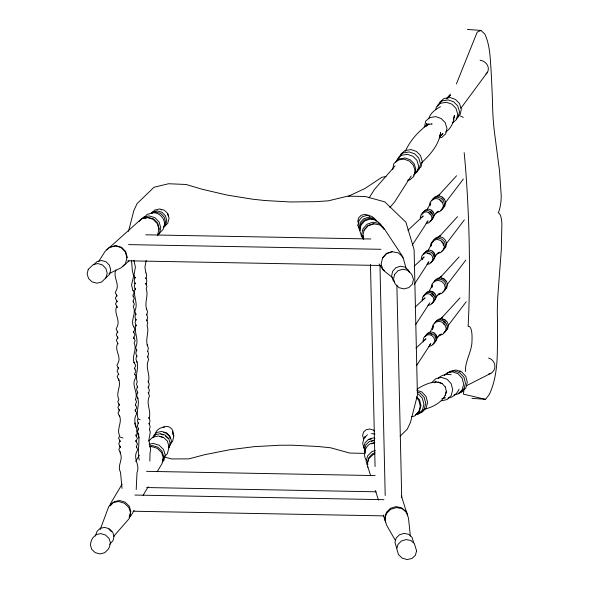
<?xml version="1.0" encoding="UTF-8"?>
<svg xmlns="http://www.w3.org/2000/svg" width="589" height="589" viewBox="0 0 589 589"><rect width="100%" height="100%" fill="white"/><g stroke="black" fill="none" stroke-linecap="round" stroke-linejoin="round"><path stroke-width="0.88" d="M149.856 461.143L149.981 453.729L150.666 449.193L148.87 440.064L150.283 432.135L149.635 429.948M136.206 489.569L137.001 472.54C140.292 465.597 133.232 459.015 136.53 452.072L137.657 449.819L136.722 447.191M465.391 371.549C465.038 360.578 472.231 351.235 472.003 340.125A19.452 5.404 -82 0 0 468.13 326.365L468.763 312.641A1377.943 1253.635 47.3 0 0 465.443 166.503L464.176 152.647M464.014 388.703L463.447 394.166L485.527 399.32L489.231 394.637C495.916 380.501 497.212 364.687 497.374 349.248A485.645 130.625 -80.4 0 0 497.484 321.587L497.344 314.644A95.882 26.623 -82 0 1 498.095 292.277L501.291 250.075L501.872 223.864A17.567 5.168 -85.1 0 0 498.25 212.872A17.567 5.308 -86.7 0 0 501.224 195.415L499.472 170.486L494.451 132.164A95.882 30.451 -89.9 0 1 492.662 109.017L492.463 101.072A485.645 157.771 88.5 0 0 490.99 69.134C490.151 57.266 489.938 44.948 484.784 34.007L480.933 30.422L467.364 29.45M172.4 431.737L173.792 436.022L172.621 441.316L170.766 443.473M359.717 230.476L357.935 225.41L359.003 220.639M359.916 228.488L360.983 223.687L364.326 220.006L369.038 218.423L373.86 219.366M357.935 225.41L358.053 224.917M95.484 536.005L97.097 531.278L100.24 528.311L104.673 527.383L109.215 528.738L112.646 532.014L114.045 536.336L113.044 540.547L109.716 544.28M110.01 505.369L110.379 503.823L122.085 484.187M153.074 437.679L153.751 435.492L157.027 432.4L161.658 431.428L166.422 432.805L169.978 436.258L171.436 440.771L170.39 445.166L168.822 446.83M154.9 435.242C155.305 430.574 160.002 427.187 164.493 427.135M162.409 461.349L163.617 456.298L161.938 451.115L157.823 447.184L152.374 445.556L149.716 446.116M172.857 434.564L173.254 432.93A6.796 6.435 25.1 0 0 166.378 426.355L163.013 427.158M396.736 161.519L397.376 158.883L401.345 155.305L407.478 154.347L412.86 156.218L416.924 160.311L418.727 166.282L417.446 171.546L413.471 175.124M398.738 158.25L399.165 156.497L403.134 152.919L409.267 151.962L414.649 153.825L418.713 157.926L420.517 163.889L419.235 169.161L415.26 172.732M400.527 155.864L400.954 154.104L404.923 150.534L411.056 149.577L416.438 151.439L420.502 155.54L422.306 161.504L421.025 166.775L417.049 170.346M425.965 126.399L426.944 123.388L426.326 125.921M414.612 174.337L415.716 168.778L414.133 163.742L410.224 159.796L405.041 157.999L399.32 158.905L395.55 162.299M435.75 109.48L436.39 106.845L440.358 103.274L446.491 102.317L451.873 104.179L455.938 108.28L457.741 114.244L456.46 119.515L452.485 123.086M437.752 106.219L438.179 104.459L442.148 100.888L448.281 99.931L453.663 101.794L457.727 105.887L459.53 111.858L458.249 117.13L456.261 118.912M439.541 103.833L439.968 102.074L443.937 98.503L450.07 97.538L455.452 99.408L459.516 103.502L461.32 109.473L460.038 114.745L458.051 116.526M146.168 260.507L144.938 267.237L145.858 272.935M421.776 214.911L422.122 213.542L424.566 211.098L427.364 210.494L430.191 211.385L432.297 213.52L433.114 216.332L432.429 219.071L429.977 221.508M422.909 213.557L423.255 212.187L425.707 209.743L428.505 209.139L431.332 210.03L433.438 212.165L434.255 214.978L433.563 217.709L431.619 219.675M429.388 205.377L430.22 202.079L433.084 199.244L436.449 198.515L439.865 199.583L442.398 202.16L443.384 205.546L442.553 208.845L439.696 211.679L436.324 212.408M430.051 205.848L430.758 203.043L427.327 209.147M421.223 258.564L421.908 255.832L424.36 253.388L427.158 252.784L429.985 253.668L432.09 255.81L432.908 258.623L432.216 261.354L429.771 263.798L426.973 264.402M422.468 259.771L422.887 258.092L424.132 256.907L414.163 266.257M423.844 254.485L424.19 253.123L426.635 250.678L429.433 250.075L432.267 250.958L434.373 253.093L435.19 255.906L434.498 258.645L432.054 261.089M430.323 246.312L431.155 243.014L434.012 240.172L437.384 239.451L440.793 240.518L443.333 243.088L444.32 246.482L443.488 249.78L440.624 252.615L437.252 253.344M431.163 246.084L431.693 243.979L428.262 250.082M431.877 243.309L432.297 241.659L435.153 238.817L438.525 238.096L441.934 239.163L444.474 241.733L445.453 245.127L444.621 248.425L441.765 251.26M433.018 241.954L433.43 240.305L436.294 237.463L439.659 236.741L443.075 237.809L445.608 240.378L446.595 243.772L445.763 247.063L443.51 249.324M423.638 296.775L423.984 295.406L426.429 292.969L429.226 292.365L432.054 293.248L434.167 295.383L434.984 298.196L434.292 300.935L431.84 303.379M424.779 295.42L425.118 294.051L427.57 291.607L430.368 291.01L433.195 291.894L435.3 294.029L436.118 296.841L435.426 299.58L432.981 302.024M431.251 287.241L432.083 283.95L434.947 281.108L438.319 280.386L441.728 281.454L444.261 284.023L445.247 287.41L444.415 290.708L441.559 293.55L438.187 294.272M431.914 287.719L432.628 284.914L429.197 291.018M425.707 336.356L426.053 334.986L428.498 332.542L431.295 331.938L434.13 332.829L436.235 334.964L437.053 337.777L436.361 340.516L433.916 342.96M432.849 328.647L433.556 325.842L430.125 331.946M128.527 231.359L133.872 210.472L137.082 203.61L153.935 187.287L168.601 183.739L186.058 184.482L201.865 189.179L226.824 195.018L252.077 199.126L264.778 200.518L290.237 201.975L315.66 201.659L328.316 200.834L347.657 196.159L365.224 196.483L384.801 201.88L405.924 222.244L414.111 249.67L417.424 395.212L410.481 422.365L407.264 429.226L400.093 436.177M446.322 391.177L445.24 395.381L445.74 394.836M157.469 235.328L159.17 228.642L157.675 223.165L153.685 219.064L148.273 217.422L142.891 218.688M164.265 226.448L165.48 221.781L164.176 217.017L160.701 213.446L155.997 212.018L151.064 213.343M428.785 118.764C430.154 113.117 435.617 109.274 440.498 106.69M363.973 438.268L362.669 443.488L365.313 452.109M364.657 438.231L365.099 436.611L364.414 437.745L367.403 434.763M363.847 447.294L365.084 442.773L368.545 439.32L373.308 437.863L374.898 438.172M367.131 464.53L368.655 458.949L372.925 454.686L374.604 454.171M100.189 529.548L108.781 506.503L112.83 502.675L118.544 501.475L124.389 503.22L128.814 507.446L130.618 513.012L129.322 518.438L113.67 536.373M117.601 343.748C114.156 350.227 121.584 356.522 118.036 363.074L116.916 365.327L118.683 368.847L118.146 367.624L118.168 368.766L117.042 371.011L118.816 374.53M459.118 389.174C457.152 393.496 453.051 397.553 448.119 398.061M456.387 83.947L477.171 32.181L480.933 30.422M440.204 135.279L439.718 136.42L440.653 132.599C438.93 144.754 430.176 154.929 421.334 162.932M460.944 108.177L487.449 72.263M405.232 151.483C409.178 142.582 415.407 134.807 422.806 128.527C425.192 125.663 428.306 123.896 432.105 123.977L431.715 124.036M445.196 202.991L463.388 178.982M446.131 243.927L464.323 219.918M447.456 284.192L465.811 260.132M447.993 325.798L466.186 301.782M135.661 461.423L139.409 455.142M110.055 505.958L114.288 501.622L119.604 500.503L125.052 502.13L129.168 506.061L130.846 511.252L129.182 517.076M168.8 447.824L169.058 447.397M134.196 510.265L130.92 515.758L129.182 517.4M143.09 495.342L148.244 486.705M157.138 471.789L162.085 463.491L163.381 458.065L161.577 452.499L157.16 448.273L151.307 446.528L149.68 446.867M98.709 261.435L105.004 251.51L109.208 247.395L115.245 245.804L121.054 247.571L125.339 251.982L126.952 257.857M369.097 197.875L374.464 189.43L395.086 165.877M411.144 176.008L394.534 202.101L389.822 207.483M412.263 245.09L428.026 220.875L426.789 222.06M414.177 284.509L428.961 261.803L427.724 262.988M415.606 324.686L429.889 302.739M416.533 365.622L430.824 343.674L429.587 344.859M446.322 98.952L450.371 94.115M453.736 119.206L453.375 119.677L454.406 115.466C453.692 121.886 451.365 128.373 445.689 132.024M433.57 216.053L435.197 213.962M434.498 256.988L436.132 254.897M435.433 297.916L437.06 295.833M436.905 338.152L437.995 336.761M431.362 200.724L434.218 197.889L437.59 197.16L440.999 198.228L443.539 200.797L444.526 204.192L443.694 207.49L440.83 210.325M432.503 199.369L435.359 196.527L438.731 195.806L442.14 196.873L444.68 199.443L445.667 202.837L444.835 206.135L441.971 208.97M423.049 254.477L425.494 252.033L428.291 251.429L431.126 252.313L433.232 254.448L434.049 257.268L433.357 259.999L430.912 262.444M433.224 282.587L436.088 279.753L439.453 279.031L442.869 280.092L445.402 282.668L446.388 286.055L445.556 289.354L442.7 292.196M434.365 281.233L437.222 278.398L440.594 277.669L444.003 278.737L446.543 281.314L447.53 284.701L446.698 287.999L444.445 290.259M434.159 323.523L437.016 320.688L440.388 319.96L443.797 321.027L446.337 323.604L447.323 326.991L446.491 330.289L443.627 333.124M435.293 322.168L438.157 319.334L441.529 318.605L444.938 319.672L447.478 322.249L448.457 325.636L447.625 328.934L444.769 331.769M424.912 336.341L427.364 333.897L430.161 333.3L432.989 334.184L435.094 336.319L435.912 339.131L435.219 341.87L432.775 344.315M118.301 374.449L117.174 376.702L118.941 380.214L118.404 378.999C122.011 385.81 115.253 392.649 118.868 399.46L117.741 401.713L119.515 405.232M359.069 220.36L362.242 216.855L366.726 215.353M364.017 230.306L368.14 225.764L373.963 223.805M382.452 258.218L386.575 253.668L392.392 251.717M456.585 175.743L438.157 195.946L439.836 194.341L436.869 196.608M457.513 216.678L439.092 236.881L440.771 235.276L437.796 237.544M459.052 256.951L440.02 277.817L441.698 276.212L438.731 278.472M459.98 297.887L440.955 318.745L442.634 317.14L439.659 319.407M373.905 440.123L369.259 441.544L365.798 444.997L364.569 449.517L365.364 452.153M431.612 382.769L435.727 378.683L441.375 377.387L447.036 379.228L451.189 383.719L452.727 389.653L451.24 395.44L447.117 399.533L441.47 400.829M438.209 378.285C441.352 374.928 446.845 373.772 451.226 374.729M434.675 382.408L436.14 381.135L434.491 382.769M444.312 375.465L446.668 373.131L452.315 371.836L457.97 373.676L462.129 378.167L463.668 384.102L462.174 389.889L458.051 393.982L454.023 394.902M447.309 373.374L448.487 372.204L454.134 370.908L459.795 372.749L463.948 377.24L465.487 383.174L463.999 388.961L459.876 393.054L458.264 393.423M449.135 372.447L450.313 371.276L455.96 369.98L461.621 371.828L465.774 376.319L467.313 382.254L465.818 388.041L461.702 392.127L459.28 392.686M415.657 414.833L419.574 410.945L420.988 405.446L419.53 399.813L416.71 396.765M106.83 249.898L141.485 218.865L147.265 217.51L153.074 219.27L157.359 223.68L158.964 229.555M93.725 264.8L97.126 261.538L101.617 260.485L106.123 261.855L109.451 265.278L110.695 269.843L109.539 274.319L105.483 278.214M138.842 221.604L143.304 217.26L149.083 215.898L154.892 217.658L159.177 222.068L160.79 227.95L159.288 233.715L158.088 234.893M143.804 217.753L147.265 214.359L153.619 212.636C159.553 213.027 164.368 217.967 164.581 223.923L163.175 229.327L158.588 234.127M151.233 213.299L152.617 211.966L157.3 210.869L162.004 212.298L165.472 215.868L166.775 220.625L165.568 225.3L163.3 227.523M152.639 212.18L154.87 210.045L159.523 208.955L164.53 210.258M421.96 217.157L423.196 215.972L407.912 230.306M433.592 215.5L437.818 211.458M435.057 255.921L438.746 252.386M423.822 299.028L425.059 297.843L415.098 307.193M435.455 297.364L439.681 293.322M424.757 339.956L425.994 338.778L416.025 348.121M436.928 337.791L440.609 334.257M148.693 441.036L152.485 437.45L153.817 437.009L158.662 435.985L163.632 437.472L167.379 441.051L169.146 447.139M152.418 437.73L155.695 434.63L160.326 433.659L165.089 435.043L168.645 438.496L170.103 443.009L167.372 453.721L164.78 456.173M162.527 461.901L163.956 460.362L165.244 454.936L163.44 449.37L159.023 445.144L153.177 443.399L149.091 444.261M447.419 97.973L450.408 95.271L447.633 97.767M426.708 125.913L428.939 123.911L427.43 124.743M439.821 136.383L442.994 133.526L439.46 136.862M163.83 227.096L167.747 223.305L169.072 218.18L167.828 213.652M122.814 266.361L128.991 260.905M436.074 213.122L438.812 211.208M437.009 254.058L439.747 252.144M437.936 294.993L440.675 293.079M438.871 335.921L441.61 334.007M417.064 389.071C424.176 384.764 433.695 379.772 442.037 383.417L445.203 386.877M466.37 385.766L490.983 373.271M444.886 398.002L445.247 397.818L441.875 398.694M109.061 273.62L121.253 267.745L125.457 263.629L127.158 256.937L125.663 251.466L121.673 247.358L116.261 245.716L110.879 246.982M348.165 196.336L364.768 188.605L381.738 177.385L386.023 176.442M368.986 439.659L371.453 438.901M371.35 441.375L373.816 440.624M374.906 442.405L369.914 443.929C364.562 447.397 363.03 454.715 366.1 460.215M371.239 443.848L374.538 442.847M375.281 450.541L371.924 451.572L367.646 455.834L366.122 461.415L370.606 475.632M375.134 452.882L372.785 453.596L368.802 457.565L367.389 462.77L367.897 464.449M437.259 382.555L438.834 382.195L438.083 382.283L442.192 383.616M424.161 409.289C433.261 407.124 444.511 401.433 446.396 391.39L445.218 386.855M419.537 412.852L421.96 412.3L426.083 408.206L427.57 402.42L426.031 396.485L421.879 391.994L417.027 390.419M416.909 413.964L420.134 413.22L424.257 409.134L425.751 403.347L424.213 397.413L420.053 392.922L417.63 392.134M415.893 414.708L418.315 414.148L422.438 410.062L423.925 404.275L422.387 398.341L418.234 393.85M411.439 416.74L414.671 415.996L418.786 411.91L420.281 406.123L418.742 400.189L416.364 397.619M426.046 223.467L428.836 222.863L431.288 220.426L431.98 217.687L431.163 214.875L429.057 212.739L426.222 211.849L423.425 212.452L420.98 214.897L420.288 217.636L420.693 219.042M427.909 305.338L430.706 304.734L433.151 302.29L433.843 299.551L433.025 296.738L430.92 294.603L428.085 293.72L425.287 294.323L422.843 296.76L422.151 299.499L422.563 300.905M439.122 335.207L442.486 334.486L445.35 331.644L446.182 328.345L445.196 324.959L442.656 322.382L439.247 321.314L435.875 322.043L433.018 324.878L432.186 328.176L432.679 329.869M428.836 346.266L431.634 345.669L434.086 343.225L434.77 340.486L433.953 337.674L431.847 335.539L429.02 334.655L426.222 335.251L423.778 337.696L423.086 340.435L423.491 341.841M459.251 371.364L460.716 371.092M439.35 137.804L441.75 137.406L445.718 133.836L446.999 128.564L445.196 122.6L441.139 118.499L435.75 116.637L429.624 117.594L425.648 121.172L424.522 127.18M407.492 180.286L409.892 179.895L413.861 176.325L415.149 171.053L413.345 165.082L409.281 160.988L403.899 159.126L397.766 160.083L393.798 163.654L392.672 169.661M145.8 234.805L370.82 238.979M128.52 244.619L381.002 249.302M127.71 260.802L381.112 265.506M365.283 453.368L349.829 453.081L330.569 447.773L317.861 446.477L292.402 445.21L279.687 445.247L254.345 446.646L229.254 449.819L204.538 454.737L188.936 458.853L171.495 458.941L164.508 457.02M146.573 471.333L375.097 475.581M146.683 487.537L376.121 491.8M134.859 495.054L383.947 499.678M133.129 511.223L384.057 515.883M471.958 398.348L485.527 399.32M371.519 433.504L374.957 434.189L374.398 433.776M161.077 209.684L161.6 209.787M367.013 215.397L371.806 216.34L375.429 219.535L376.231 221.538M163.757 432.444L166.216 433.18L169.308 436.132L170.066 438.474M160.782 434.189L163.241 434.925M159.457 436.427L163.551 437.642M427.533 253.366L429.852 254.095M441.698 278.479L443.142 278.936M430.743 291.592L433.062 292.313L434.785 294.066M441.905 319.186L444.805 320.099L445.88 321.189M430.537 333.882L432.083 334.361M138.422 419.096L140.175 419.729M120.237 437.067L122.843 438.002M460.451 116.048L463.3 117.358M392.73 277.772L383.108 270.071L381.127 264.137L382.592 257.688L386.436 253.454L391.847 251.636L398.348 252.88L402.994 257.069L406.241 268.937M375.539 220.374L373.117 218.232L368.287 217.289L363.575 218.872L360.24 222.554L359.165 227.354L360.151 230.432M362.949 237.934L361.72 236.844L359.783 230.645L361.028 225.101L364.885 220.838L370.334 219.012L375.915 220.102L380.825 224.35L381.576 226.706M384.632 270.756L382.062 268.488L379.08 263.975M394.667 282.021L393.047 280.298L391.626 275.866L392.657 271.271L395.86 267.737L400.373 266.221L404.996 267.126L408.486 270.204L409.414 272.376M369.796 216.406L368.434 215.184L364.782 214.322L361.197 215.287L358.627 217.805L357.766 221.214L358.576 223.746M165.502 436L167.975 438.371M108.936 529.261L111.586 531.793M374.413 431.082L373.33 430.044L369.693 428.976L366.1 429.734L363.509 432.105L362.618 435.455L363.663 438.886M164.964 210.803L167.497 213.292L168.469 216.59M442.008 197.293L444.165 199.48M439.725 200.002L441.883 202.196M431.2 210.45L432.922 212.202M430.058 211.804L431.781 213.557M428.917 213.159L430.647 214.911M441.198 241.483L442.818 243.124L443.443 245.289M432.127 251.385L433.857 253.13L434.527 255.435M443.87 279.164L446.028 281.351M431.921 293.668L433.651 295.42M430.78 295.03L432.51 296.775M443.664 321.454L445.284 323.089M443.061 323.354L444.68 324.995M433.99 333.249L435.72 335.001L436.39 337.306M364.937 449.451L363.995 447.854M133.276 331.46L135.043 334.979L133.917 337.232L133.946 338.366L133.401 337.144L135.168 340.663L134.049 342.916C137.657 349.726 130.898 356.573 134.513 363.384L133.968 362.161L135.742 365.681L134.616 367.934L134.645 369.067M118.117 343.829L116.342 340.317L117.469 338.064L117.447 336.923L117.984 338.145L116.217 334.626L117.344 332.38L117.314 331.239L117.852 332.461L116.085 328.942L117.211 326.689C120.509 319.746 113.449 313.171 116.747 306.228L117.285 307.443L115.518 303.931L116.644 301.678L116.615 300.537L117.159 301.759L115.385 298.248L116.512 295.995L116.489 294.853L117.027 296.076L115.26 292.556L116.379 290.303C119.677 283.361 112.617 276.786 115.915 269.843M135.632 434.932L137.399 438.452L136.273 440.705L136.302 441.838L135.757 440.616L137.524 444.135L136.405 446.388L136.427 447.522M120.34 441.617L118.573 438.098L119.7 435.845C116.085 429.035 122.843 422.195 119.228 415.385L119.773 416.6L117.999 413.088L119.125 410.835L119.103 409.694L119.641 410.916L117.874 407.397L119 405.151L118.971 404.01M383.144 228.51L383.402 228.9M137.127 362.242L135.919 359.128L136.633 355.734L136.994 356.559L135.787 353.444L136.501 350.05L136.869 350.875L135.654 347.76L136.398 345.5C138.577 338.601 133.762 331.931 135.934 325.032L136.302 325.857L135.087 322.743L135.801 319.348L136.169 320.173L134.955 317.059L135.676 313.665L136.037 314.489L134.829 311.375L135.573 309.115C137.745 302.216 132.93 295.545 135.102 288.647L135.47 289.471L134.255 286.357L134.977 282.963L135.337 283.788L134.13 280.673L134.844 277.279L135.212 278.104L133.998 274.989L135.404 267.06L133.865 260.279M395.447 540.577L386.568 525.086L384.786 519.226L386.31 513.645L390.581 509.382L396.463 507.585L402.375 508.734L406.734 512.518L408.516 518.379L410.364 536.012M146.065 273.038L146.705 275.225L145.991 278.619L145.623 277.794M146.197 278.722L146.838 280.909L146.124 284.303L145.755 283.478L146.97 286.593L146.227 288.853C148.708 295.656 144.202 302.518 146.69 309.321L146.322 308.496L147.537 311.61L146.823 315.005L146.455 314.18L147.662 317.294L146.948 320.688L146.587 319.864L147.795 322.978L147.051 325.238C149.54 332.041 145.034 338.903 147.515 345.706L147.154 344.882L148.362 347.996L147.648 351.39M133.143 290.281L134.086 292.91L132.959 295.163L132.989 296.296M133.276 295.965L134.211 298.594L133.092 300.846L133.114 301.98M133.408 301.649L134.344 304.277L133.217 306.53C136.832 313.341 130.073 320.188 133.681 326.998M147.854 351.493L148.494 353.68L147.78 357.074L147.412 356.249L148.627 359.364L147.883 361.624C145.704 368.523 150.519 375.193 148.347 382.092L147.979 381.267M133.975 326.667L134.91 329.295L133.791 331.548L133.813 332.682M148.553 382.195L149.194 384.381L148.48 387.776L148.111 386.951L149.326 390.065L148.605 393.459L148.244 392.635L149.451 395.749L148.708 398.009C146.536 404.908 151.351 411.578 149.179 418.477L148.811 417.653L150.018 420.767L149.304 424.161L148.943 423.336L150.151 426.451L149.437 429.845M134.933 368.736L135.868 371.364L134.748 373.617L134.771 374.751M135.065 374.42L136 377.048L134.874 379.301C131.575 386.244 138.636 392.826 135.337 399.769M135.632 399.438L136.567 402.066L135.448 404.319L135.47 405.453M135.764 405.122L136.7 407.75L135.573 410.003L135.603 411.137L135.058 409.915L136.825 413.434L135.706 415.687C132.407 422.63 139.468 429.212 136.169 436.154M120.06 451.763L120.598 452.985L118.831 449.473L119.957 447.22L119.928 446.079L120.473 447.301L118.698 443.782L119.825 441.536L119.803 440.395M120.082 452.904C123.815 459.251 116.674 465.818 120.524 472.231L122.004 488.414M401.352 495.864L407.507 515.265M405.725 511.988L405.475 511.215L401.418 507.689L395.918 506.621L390.441 508.292L386.465 512.261L385.044 517.466L385.552 519.145M396.662 547.976L394.954 542.417L396.139 538.081L399.46 534.775L404.025 533.384L408.611 534.275L411.991 537.212L413.699 542.764M367.764 466.827L367.904 467.276M375.399 490.497L378.506 500.113M383.306 514.977L385.559 521.972M173.497 435.116L173.792 436.022M402.729 257.93L401.941 255.486L384.411 228.937L379.912 224.969L373.419 223.732L368 225.55L364.157 229.784L362.699 236.233L363.744 239.495M384.035 229.209L383.358 227.354L378.867 223.386L372.911 222.222L367.094 224.173L362.971 228.723L361.646 234.643L362.957 238.722M362.927 235.298L363.656 237.581M134.587 422.939L135.897 427.334M136.95 430.853L139.048 437.885M131.487 260.257L132.415 271.286L133.696 275.851L131.553 284.907L132.856 290.613M139.254 460.046C136.935 451.314 140.153 442.803 138.415 434.189L138.783 435.013L137.576 431.899L138.29 428.505L138.651 429.329L137.443 426.215L138.157 422.821L138.525 423.646L137.311 420.531L138.054 418.271C135.566 411.468 140.079 404.606 137.59 397.803L137.959 398.628L136.744 395.514L137.458 392.119L137.826 392.944L136.611 389.83L137.333 386.436L137.693 387.26L136.486 384.146L137.23 381.886C134.741 375.083 139.247 368.221 136.758 361.418M396.883 285.231L401.72 497.646M379.971 265.61L385.206 495.504M370.466 264.461L375.068 466.576M480.101 60.255A8.312 7.193 36.9 0 1 487.707 65.813A8.312 7.193 36.9 0 1 485.962 73.964M488.598 358.024A8.312 7.804 63.1 0 1 494.907 366.358A8.312 7.804 63.1 0 1 488.664 374.081M394.586 274.445L393.526 279.179L394.991 283.751L399.121 287.734L404.032 288.89L408.869 287.594L412.329 284.2L413.485 279.613L412.035 275.063L410.894 273.348L407.301 270.174L402.537 269.239L397.884 270.8L394.586 274.445M110.452 542.837L109.421 547.174L108.067 549.449L104.68 552.754L99.975 553.932L95.227 552.659L91.693 549.279L90.323 544.692L91.486 540.142L92.988 537.624L96.221 534.569L100.793 533.605L105.475 535.003L109.009 538.383L110.452 542.837M88.247 269.342L87.128 273.892L88.534 278.487L92.105 281.895L96.861 283.199L101.551 282.057L105.998 277.802L107.191 273.193L105.91 268.488L102.479 264.962L97.833 263.548L93.209 264.638L88.247 269.342M416.585 550.825L415.385 555.339L411.895 558.534L407.058 559.55L402.162 558.122L398.525 554.624L396.765 548.889L397.98 544.427L401.396 541.019L406.101 539.576L410.835 540.496L414.317 543.529L416.585 550.825"/></g></svg>
